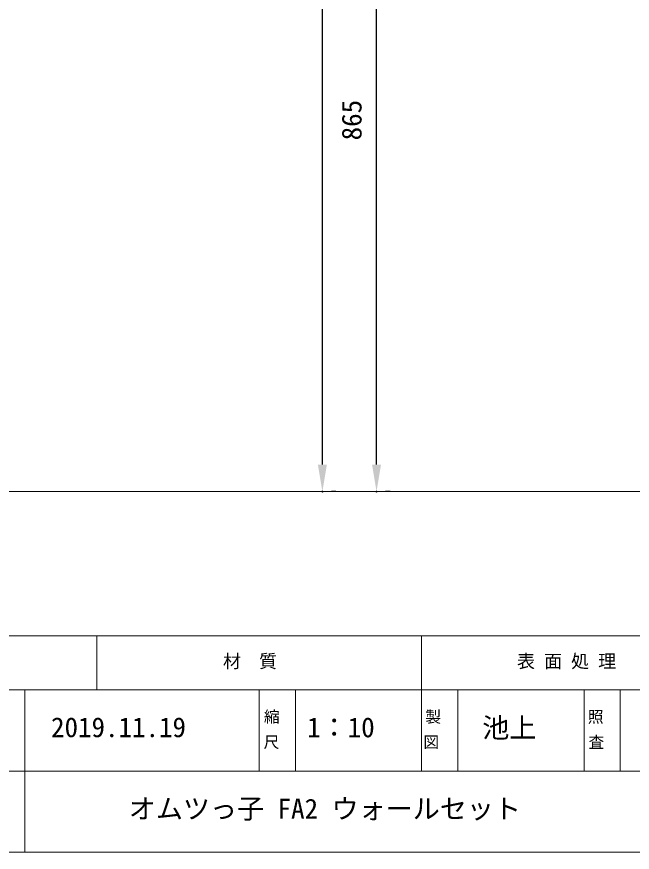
# Model space of a CAD drawing. Units: millimetres, scale not verified. Extents: x -203 to 203, y -143 to 143.
# Drawn here: x 63.1 to 131.3, y -138 to -45.3 of the extents above; entities that cross this region are included whole.
import ezdxf
from ezdxf.enums import TextEntityAlignment as Align

# ---------------------------------------------------------------- set-up
doc = ezdxf.new("R2010")
doc.units = ezdxf.units.MM
doc.header["$LTSCALE"] = 0.5
doc.header["$PDMODE"] = 32
doc.header["$PDSIZE"] = 0.1
for name, color, linetype, lineweight in [('0-1_DIMENSION_LINES$02_DIMENSI', 7, 'Continuous', 25), ('0-3_図面_FORMAT$03_TEXT', 7, 'Continuous', 18), ('0-4_図面_FORMAT$01_WAKU$OUT_LINE', 6, 'Continuous', 18), ('0-5_図面_FORMAT$01_WAKU$SUB_LINE', 7, 'Continuous', 18), ('0-8_DIMENSION_LINES$03_LINES', 7, 'Continuous', 18)]:
    doc.layers.add(name, color=color, linetype=linetype, lineweight=lineweight)
doc.layers.add('0-2_DEFPOINTS', color=7, linetype='Continuous')
doc.styles.add('ＭＳ ゴシック', font='')
doc.styles.get('ＭＳ ゴシック').set_extended_font_data('MS Gothic')

# ---------------------------------------------------------------- blocks, each defined once
blk = doc.blocks.new('D19')
at = {"layer": '0-1_DIMENSION_LINES$02_DIMENSI'}
for p, q in [((3734, 1770), (3734, 2005.6)), ((3737, 1764), (3736, 1764))]:
    blk.add_line(p, q, dxfattribs=at)
blk.add_solid([(3733, 1770), (3735, 1770), (3734, 1764)], dxfattribs=at)
at = {"layer": '0-2_DEFPOINTS'}
blk.add_point((3734, 1764), dxfattribs=at)
blk = doc.blocks.new('D20')
at = {"layer": '0-1_DIMENSION_LINES$02_DIMENSI'}
for p, q in [((3781.894, 1936.96), (3744, 1936.96)), ((3746, 1770), (3746, 1930.96)), ((3749, 1764), (3748, 1764))]:
    blk.add_line(p, q, dxfattribs=at)
for points in [[(3747, 1930.96), (3745, 1930.96), (3746, 1936.96)], [(3745, 1770), (3747, 1770), (3746, 1764)]]:
    blk.add_solid(points, dxfattribs=at)
at = {"layer": '0-2_DEFPOINTS'}
for p in [(3746, 1936.96), (3784.894, 1936.96), (3746, 1764)]:
    blk.add_point(p, dxfattribs=at)
at = {"layer": '0-1_DIMENSION_LINES$02_DIMENSI', "style": 'ＭＳ ゴシック'}
blk.add_text('865', height=4.399, rotation=90, dxfattribs=at).set_placement((3744, 1841.909), align=Align.BOTTOM_LEFT)
blk = doc.blocks.new('_X53')
at = {"layer": '0-3_図面_FORMAT$03_TEXT', "style": 'ＭＳ ゴシック'}
for s, p in [('縮', (3721.025, 1712.002)), ('尺', (3720.952, 1706.38))]:
    blk.add_text(s, height=2.566, dxfattribs=at).set_placement(p, align=Align.BOTTOM_LEFT)
blk = doc.blocks.new('_X52')
at = {"layer": '0-3_図面_FORMAT$03_TEXT', "style": 'ＭＳ ゴシック'}
for s, p in [('製', (3756.801, 1712.002)), ('図', (3756.385, 1706.38))]:
    blk.add_text(s, height=2.566, dxfattribs=at).set_placement(p, align=Align.BOTTOM_LEFT)
blk = doc.blocks.new('_X51')
at = {"layer": '0-3_図面_FORMAT$03_TEXT', "style": 'ＭＳ ゴシック'}
for s, p in [('照', (3792.836, 1712.002)), ('査', (3792.987, 1706.38))]:
    blk.add_text(s, height=2.566, dxfattribs=at).set_placement(p, align=Align.BOTTOM_LEFT)

msp = doc.modelspace()

# ---------------------------------------------------------------- linework, layer by layer
at = {"layer": '0-4_図面_FORMAT$01_WAKU$OUT_LINE'}
for p, q in [((198, -114), (-198, -114)), ((198, -120), (-78, -120)), ((-198, -138), (198, -138))]:
    msp.add_line(p, q, dxfattribs=at)
at = {"layer": '0-5_図面_FORMAT$01_WAKU$SUB_LINE'}
for p, q in [((72, -114), (72, -120)), ((108, -129), (108, -114)), ((64, -138), (64, -120)), ((90, -129), (90, -120)), ((94, -129), (94, -120)), ((112, -129), (112, -120)), ((126, -120), (126, -129)), ((130, -120), (130, -129)), ((12, -129), (144, -129))]:
    msp.add_line(p, q, dxfattribs=at)
at = {"layer": '0-8_DIMENSION_LINES$03_LINES'}
msp.add_line((-27, -98), (183, -98), dxfattribs=at)

# ---------------------------------------------------------------- block references
at = {"layer": '0-1_DIMENSION_LINES$02_DIMENSI', "xscale": 0.5, "yscale": 0.5}
for name in ['D19', 'D20']:
    msp.add_blockref(name, (-1770, -980), dxfattribs=at)
at = {"layer": '0-3_図面_FORMAT$03_TEXT', "xscale": 0.5, "yscale": 0.5}
for name in ['_X53', '_X52', '_X51']:
    msp.add_blockref(name, (-1770, -980), dxfattribs=at)

# ---------------------------------------------------------------- texts
at = {"layer": '0-3_図面_FORMAT$03_TEXT', "style": 'ＭＳ ゴシック'}
for s, height, p in [('材\u3000質', 1.466, (85.975, -117.9799)), ('表 面 処 理', 1.466, (118.573, -117.9799)), ('2019.11.19', 2.199, (66.9212, -125.8936)), ('1：10', 2.199, (95.3078, -125.9023)), ('池上', 2.199, (114.7187, -125.9459)), ('オムツっ子 FA2 ウォールセット', 2.199, (75.5396, -134.9198))]:
    msp.add_text(s, height=height, dxfattribs=at).set_placement(p, align=Align.BOTTOM_LEFT)

doc.saveas('drawing.dxf')
